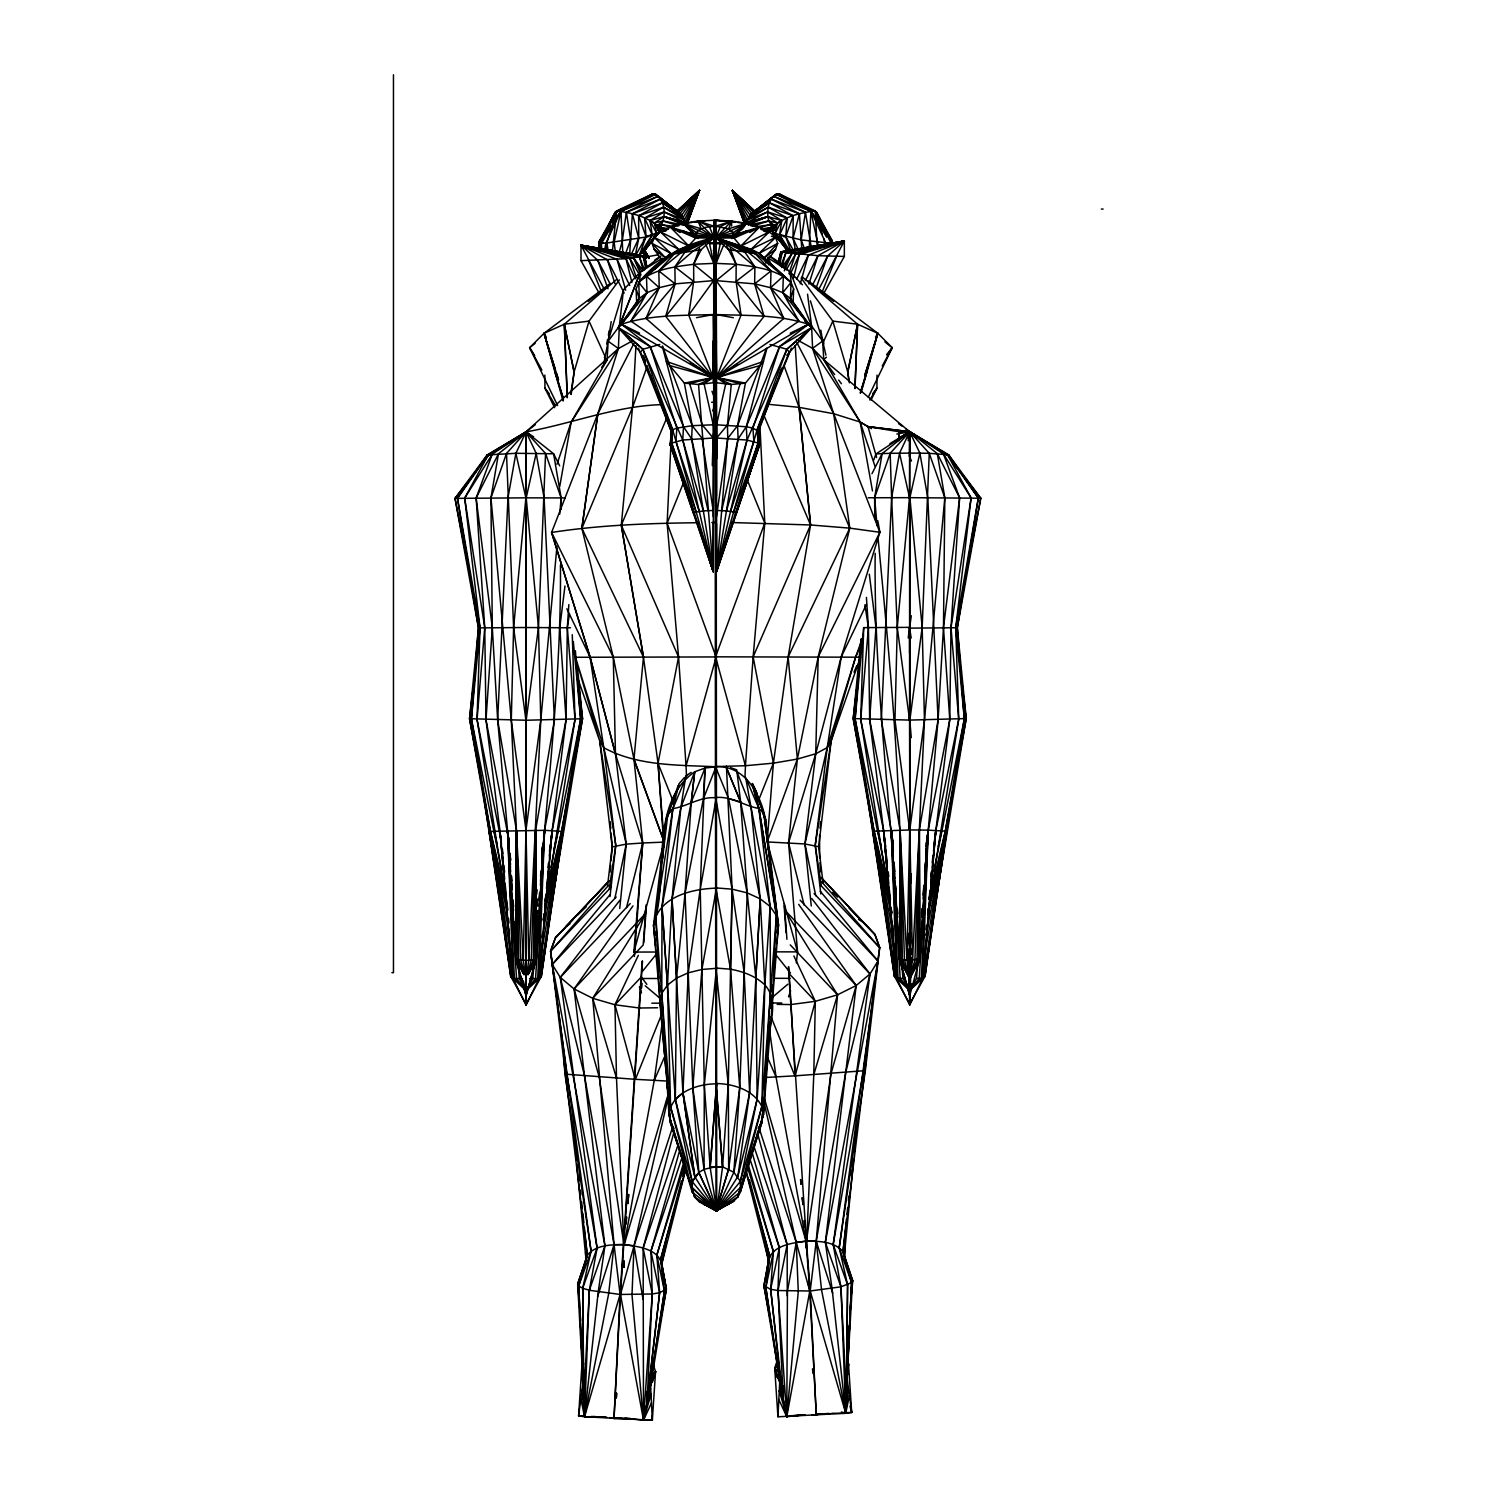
<?xml version="1.0" encoding="UTF-8"?>
<svg xmlns="http://www.w3.org/2000/svg" width="1495" height="1495" viewBox="0 0 1495 1495"><rect width="100%" height="100%" fill="white"/><g stroke="black" fill="none" stroke-linecap="round" stroke-linejoin="round"><path stroke-width="1.5" d="M661.687 404.622C615.006 406.005 571.576 423.87 526.053 431.887L526.109 974.291L526.053 431.887L535.21 424.767M714.965 267.175L714.853 241.611M739.745 1190.207L737.801 1196.878L740.361 1191.964L740.361 1181.405L757.143 1099.049L755.835 977.879L747.201 892.889L728.57 798.554L715.432 766.599L715.002 246.451M711.826 522.54L716.292 522.465L716.18 402.08L716.497 888.161C692.11 888.703 657.669 896.907 653.521 925.405L670.526 1122.951L694.745 1197.14L698.744 1201.363L716.722 1211.174L698.744 1201.363M786.8 355.212L811.523 327.629L808.365 324.284C778.876 314.473 747.07 315.651 716.367 314.567L716.591 377.525L763.478 361.435L745.407 383.112L731.242 384.514L716.46 382.739L715.638 226.268L731.653 221.054C747.033 223.334 764.375 225.539 775.606 237.425L777.699 243.405L775.55 249.385L765.87 263.027L768.449 256.972M909.577 653.203L909.707 431.793L823.801 359.79L812.607 348.372L796.76 339.645M905.989 428.99L909.707 431.7L919.873 453.153L909.894 497.667L909.707 1005.089L922.695 978.384L935.851 830.342L949.774 719.637L951.007 627.545L959.622 497.816L943.457 453.957L909.745 431.719L899 431.719L898.981 440.726M909.782 995.352L909.838 822.213L909.222 827.912M911.146 939.477L909.558 949.587L909.595 965.265L909.876 942.878L908.287 933.385M909.857 827.894L909.539 717.021L911.259 737.67M623.807 1267.442L623.826 1260.565L623.882 1267.442M684.486 777.512L679.01 783.698L672.899 808.627L662.005 906.774L661.799 993.185L668.938 1114.896L692.241 1192.225L716.722 1211.174L716.497 888.161L701.903 969.47L692.802 1087.911L698.838 1172.547L716.703 1211.174L722.571 1166.829L733.877 1172.286L740.38 1181.405L716.049 1210.913L715.451 766.599L745.463 765.72L744.977 777.176M713.358 1208.894L716.703 1211.174L704.033 1169.296L704.313 1084.791L700.239 889.263L688.223 972.815L682.935 1092.864L694.783 1176.771L716.722 1211.174L694.726 1197.14L670.507 1122.951L669.704 1113.812L670.526 1122.951L674.077 1128.594M647.036 366.088L671.255 431.42L670.227 444.8L713.19 571.557L714.143 226.268L698.128 221.054C682.748 223.334 665.406 225.521 654.175 237.406L652.082 243.386L654.231 249.366L662.696 261.307M689.382 496.77L694.241 514.429L672.414 448.743L713.19 571.557L713.283 523.568M713.302 509.739L713.47 433.382M715.563 401.912L715.301 324.695L715.208 343.177M715.638 226.268L728.626 228.81L733.372 232.659L733.354 237.126L715.843 237.686L715.47 277.902M909.577 828.398L909.595 822.213L910.193 827.912M909.614 969.227L909.577 995.184L899.784 958.893L900.812 958.65M918.621 958.65L919.649 958.893L909.857 995.184L911.24 966.798L909.614 974.086L909.707 1005.089L896.738 978.384L883.582 830.342L869.66 719.637L868.427 627.545L866.427 597.421M876.593 457.545L867.997 426.617L909.707 431.7L929.255 453.321L944.821 497.723L924.471 720.029L919.332 830.005L920.004 959.136L909.801 978.384L909.838 960.108L920.004 959.136L928.227 830.136L938.094 719.88L943.476 627.47L944.821 497.723L937.29 453.602L909.726 431.719L867.997 426.617L860.167 422.038L833.668 413.723L799.096 407.35L767.757 404.229M525.922 991.129L525.904 995.334L516.13 959.043L515.364 947.55M715.171 311.016L715.264 294.87M795.209 345.438L799.115 407.35L810.552 524.969L788.145 656.884L797.377 759.068L773.382 763.16L745.444 765.72L715.544 656.772L764.786 522.97L759.946 426.337M573.127 650.736L575.5 657.277L716.161 656.94L686.055 765.888L686.523 777.363M522.914 972.778L515.775 959.304L516.429 830.173L511.29 720.179L490.939 497.891L498.47 453.751L526.034 431.887L553.598 453.77L559.691 465.842M713.9 345.289L713.638 280.611L693.643 264.26C674.675 266.895 653.464 268.838 638.739 282.406L636.122 289.021L636.777 304.662L639.355 298.458L638.739 282.406C660.136 256.878 682.467 244.974 713.937 237.668L714.442 220.251L713.919 340.692L713.414 314.548C682.71 315.632 650.904 314.473 621.415 324.266L618.22 327.648L640.439 352.222L672.657 429.7L713.19 571.557L698.557 384.514L713.19 377.506L713.414 340.692L713.769 361.416M715.357 271.043L715.339 220.251L735.652 222.288M715.731 309.913L715.544 220.251L715.843 237.686L728.607 249.684L756.227 253.477L715.843 237.686L720.403 226.567L731.653 221.054L731.597 226.044M877.004 375.114L876.93 388.195L871.118 399.875M908.325 949.026L909.633 978.384L899.429 959.136C905.204 818.737 891.506 678.954 878.2 539.415M911.483 461.002L909.595 456.536L909.707 431.719L899 431.719L899.373 438.521M715.825 326.34L716.142 280.63L736.157 264.279C755.106 266.895 776.316 268.838 791.042 282.406L793.658 289.021L793.097 302.438M865.418 783.754L894.384 976.235L909.689 990.344L908.698 969.171M645.915 258.13L642.887 252.524L652.212 234.995L650.026 220.531L663.929 216.607L685.215 222.718L683.271 217.298L663.537 207.226L644.644 218.064L646.027 236.677L639.673 254.393L644.476 250.954L659.22 232.099L659.127 227.277C647.989 216.663 631.507 212.72 616.557 210.963L600.766 243.311L600.766 247.89M692.241 1192.225L692.278 1181.685L675.348 1099.311L676.525 978.141L672.021 899.074L680.898 807.393L685.813 775.98L691.138 772.41M776.559 1362.45L774.709 1368.187L777.942 1416.793L845.74 1413.28L846.675 1387.341L848.226 1386.837L846.394 1395.807L847.59 1284.766L839.2 1247.746L879.695 947.55L874.911 934.468L849.141 908.25M560.438 565.091C561.279 663.761 550.496 761.945 541.938 860.111M561.017 509.496L561.13 497.91L553.598 453.77L515.887 453.303L487.164 454.966M845.479 1388.967L846.394 1395.807L847.59 1284.766L833.182 1244.587L870.015 973.955L878.013 961.023L820.232 891.169M599.271 248.114L599.346 241.237L615.267 212.253L647.522 197.172L615.267 212.253L602.335 237.911L615.267 212.253L619.528 210.496M716.012 361.416L716.367 340.692M730.139 248.189L736.157 264.279L736.063 281.452L741.072 315.015L716.591 377.525L725.729 383.86L716.553 424.786L716.441 495.779M715.75 265.045L716.927 458.554M716.479 516.728L727.747 438.259L727.448 425.01L731.242 384.514L716.591 377.525L764.057 316.323L754.639 283.863L754.9 266.839L744.884 252.15L715.843 237.686L731.653 221.054L715.339 220.251L733.709 221.989M599.346 248.824L599.346 241.237L617.342 211.3L652.269 194.406L655.24 193.789L677.777 211.879L699.417 190.5L687.158 224.063M715.899 338.505L716.367 314.567L733.316 317.706M726.439 766.15L732.101 889.17L728.308 1084.529L728.663 1169.034L716.086 1210.913L733.802 1201.102L737.82 1196.878L763.459 1114.635L778.484 925.143L765.533 819.372C760.675 794.069 745.015 765.178 715.451 766.655L715.638 797.545L732.083 889.17L744.174 972.554L749.612 1092.602L737.857 1176.49L716.049 1210.913L737.82 1196.878M767.739 1054.143C764.879 1031.905 782.147 1003.911 764.786 984.831C755.405 975.955 743.015 971.526 730.513 969.19L732.101 889.17L715.843 887.899L730.513 969.19L739.763 1087.65L733.858 1172.286L716.049 1210.913L740.361 1191.964L761.815 1122.689L762.599 1113.551M525.306 973.974L523.287 960.239L525.978 830.117L540.779 720.198L556.944 546.535M715.021 246.04L715.414 226.698M730.55 969.19L715.881 968.05L728.289 1084.529L722.571 1166.997L716.292 1166.997L722.552 1166.997L715.974 1083.613L722.552 1166.997L716.049 1166.773M806.44 1247.933L813.785 1074.699L815.317 1001.314L793.901 955.978M875.192 553.337C873.491 689.083 893.804 823.708 899.429 959.136L909.633 978.384L906.96 960.089L909.838 822.213L909.278 828.118M740.324 1191.964L763.459 1114.635L761.852 1106.562L764.823 984.831L770.149 906.512L758.899 808.459L752.377 783.529L756.657 792.518L757.573 800.031M661.612 1270.862L661.799 1263.873L666.695 1241.074M909.707 827.127L909.745 826.081M507.44 910.436L490.397 831.071L471.43 719.095L478.456 627.9L455.022 498.377L487.146 454.966L526.016 431.887L545.563 453.508L538.48 627.545L540.779 720.198L528.781 960.257L526.782 973.993M714.946 239.48L715.339 226.661M908.231 637.954L909.577 627.358L863.699 627.638L860.709 719.319L890.16 903.354M927.834 912.548L945.363 830.921L964.331 718.946L957.323 627.732L980.757 498.227L978.216 498.377L980.72 498.227L948.615 454.816L929.255 453.321L922.172 627.358L924.471 720.029L909.782 829.968L912.473 960.089L909.801 978.384L919.649 959.398L919.332 830.005L938.094 719.88L927.797 497.685L919.873 453.153L909.82 453.097L909.595 456.536L909.707 431.719L896.851 434.055M674.581 226.586L661.556 224.736L659.127 227.277L659.687 231.034L658.024 230.342C666.751 220.326 667.144 198.424 652.81 193.789L616.557 210.963L606.821 243.012L606.222 249.927M611.044 860.653L612.184 846.899L599.757 741.09L603.812 747.743C637.804 766.225 678.45 764.973 716.068 766.767L705.042 768.038L700.221 889.432L716.273 797.807C700.501 796.274 687.644 806.272 672.899 808.627L667.873 813.897L666.135 819.54L653.521 925.405L655.539 946.111M568.847 604.559L567.315 627.732L566.082 719.805L544.535 830.323L539.004 978.571L526.034 1005.275L526.053 992.624L526.053 1005.257L513.065 978.552L499.909 830.491L485.987 719.786L484.754 627.694L476.139 497.966L492.303 454.106L526.034 431.887L488.454 454.517L457.451 498.227L478.456 627.9L469.542 718.703L511.925 959.603M653.109 1364.001L655.558 1371.644L652.343 1420.25L584.545 1416.737L589.329 1290.278L597.103 1248.045L560.27 977.412L552.253 964.481L550.59 951.007L555.374 937.926L609.138 880.873L555.374 937.926L550.608 951.138L611.474 886.797M714.591 250.431L714.89 242.377L715.189 250.431M831.837 1413.298L845.74 1413.28L847.048 1378.353M922.695 978.384L928.227 830.136L949.774 719.637L943.476 627.47L959.622 497.816L937.29 453.602M800.554 1415.13L786.781 1416.737L781.586 1391.154L779.269 1390.873L783.249 1399.526L783.791 1385.697M787.267 1295.847L787.155 1244.606L757.348 1132.425M855.028 388.607L857.569 324.228L802.18 276.837M748.49 225.072L768.748 220.98L772.672 227.277L772.485 231.874L787.473 249.777L772.597 232.099L772.672 227.277C783.828 216.663 800.311 212.72 815.261 210.963L831.052 243.311L801.189 239.891L775.139 233.444L772.597 232.099L774.279 225.296L768.748 220.98C766.374 211.58 767.813 196.462 779.007 193.789L815.261 210.963L822.343 234.304M660.659 256.505L640.421 271.922L623.49 289.843L619.322 326.19L618.388 348.541L597.794 413.891L551.58 532.444L590.095 657.183L615.473 753.928L642.738 842.993L634.366 956.482M779.007 193.789L810.851 211.3L809.281 247.591M854.897 388.195L857.569 324.228L832.827 321.107L801.114 278.014M847.16 1380.931L846.675 1387.341L851.571 1282.598L842.974 1251.614L846.45 1219.116M484.231 799.732L510.711 976.385L526.072 1004.21L541.358 976.403L562.905 831.426L544.535 830.323L537.677 978.571L527.511 989.036M911.371 435.849L909.726 431.719L890.179 453.321L891.618 497.685L881.34 719.88L900.102 830.005L899.784 959.398L909.595 960.108L909.689 1004.042L925.05 976.235L946.597 831.239L928.227 830.136L921.369 978.384L909.745 990.344L911.184 984.271M671.685 428.803L667.125 523.157L678.562 657.015L686.055 765.832M625.134 1418.064L643.504 1420.213L648.68 1394.611L650.998 1394.33L647.017 1402.983L652.25 1293.979L650.923 1251.203L679.459 1151.318M776.709 943.551L778.484 925.143L758.918 808.459L752.415 785.249L763.889 813.71L776.391 915.501L772.298 1001.594L770.822 1008.097M846.675 1387.341L851.571 1282.598L839.2 1247.746L865.343 1070.644L879.695 947.55L863.456 1071.037L833.182 1244.587L840.938 1286.821L846.394 1395.807M620.631 1417.97L614.015 1418.475L620.089 1294.446L642.14 961.117M605.382 1416.774L584.545 1416.737L583.611 1390.798L582.06 1390.294L583.872 1399.283L589.329 1290.278L604.933 1245.821L574.08 988.942L632.964 905.914M609.698 1417.615L614.015 1418.475L620.481 1294.464L642.532 961.136M653.521 925.405C669.816 877.995 647.541 804.871 694.726 771.775L680.879 807.393L662.005 906.774L667.48 985.093L676.525 978.141L685.084 893.15L703.36 798.928L705.042 768.038L694.708 771.775L691.269 802.18L672.021 899.074L667.48 985.093L670.582 1106.823L691.4 1186.955L716.086 1210.913L733.802 1201.102L716.142 1210.857M777.942 1416.793L779.717 1382.24L765.851 1287.625L769.701 1255.931L749.387 1179.686M909.483 829.108L909.838 822.213M912.473 960.089L919.332 830.005L928.227 830.136L919.257 978.384L909.745 990.344L911.483 984.364L909.745 990.344L925.05 976.235L935.982 898.159M761.852 1106.562L776.391 915.501L758.899 808.459L745.631 777.512L750.995 807.132L760.207 898.813L749.593 1092.602L733.858 1172.286M635.954 345.607L632.497 407.518L621.285 525.137L643.429 657.053L658.043 763.328L663.948 846.693M755.853 977.879L760.207 898.813L740.623 801.918L736.736 769.869L730.55 767.626M845.049 1242.065L844.6 1260.603M845.422 1235.113L845.815 1228.18M846.637 1360.207L848.487 1363.851L851.701 1412.457L845.74 1413.28L846.488 1399.806M848.113 1370.597L848.487 1363.851L847.067 1378.278L851.701 1412.457L843.797 1412.756M847.067 1378.278L852.598 1280.467L842.974 1251.614L865.979 1061.413M514.504 979.954L511.215 976.945L489.164 831.407L544.535 830.323L535.565 978.571L527.417 988.812M529.174 972.796L536.313 959.323L544.535 830.323L543.545 837.181M526.147 991.166L526.165 995.352L535.957 959.08L538.705 917.687M539.022 913.09L544.535 830.323L541.956 864.745M629.694 253.776L632.404 213.785L660.472 199.097L680.113 213.336L683.271 217.298L699.417 190.5L676.151 211.823M694.708 771.775L691.251 802.18L685.046 893.15L692.82 1087.911L704.07 1169.296L698.8 1172.547L692.241 1181.685L716.722 1211.174L710.144 1167.259L704.294 1084.791L716.535 968.311L701.903 969.47L688.223 972.815L676.487 978.141M920.098 951.997L928.227 830.136L926.246 843.853M643.747 942.803L646.307 907.073M745.444 765.646L753.144 656.847L764.805 522.97L746.323 477.559M866.315 1056.797L866.801 1049.882M535.957 945.064L538.013 917.538M538.873 906.063L539.901 892.291M540.424 885.395L541.452 871.622M603.812 363.715L608.166 341.196L607.082 359.959L571.109 422.207L557 464.235M819.652 858.186L819.578 835.256M820.064 828.361L820.606 821.484M920.172 938L920.677 931.123M921.705 917.351L922.396 908.175M923.088 898.981L924.116 885.227M924.62 878.331L925.835 862.279M926.171 857.681L928.227 830.136L926.209 846.357M737.801 1196.878L761.796 1122.689L762.506 1113.513M763.179 1104.338L763.739 1097.461M764.599 1085.987L765.122 1079.11M766.15 1065.337L766.524 1060.74M769.121 1026.336L769.495 1021.739M616.557 210.963L612.296 252.674M861.232 639.131L855.103 718.946L874.07 830.921L891.599 912.548M847.665 1374.522L848.487 1363.851M533.902 964.667L532.799 978.571L527.174 988.531M537.191 922.976L537.751 916.024M539.022 899.803L539.583 892.87M540.499 881.284L541.414 869.698M541.975 862.746L544.535 830.323M646.139 904.867L643.186 945.008L592.73 998.286L614.053 1244.681L620.089 1294.446L584.545 1416.737L578.584 1415.914L581.798 1367.308L583.648 1363.664M767.514 837.293L773.401 763.16L788.164 656.884L849.795 528.146L833.668 413.723L812.607 348.372L811.561 326.003L807.562 294.197M911.072 986.326L909.745 990.344L916.491 978.384L917.762 962.182M921.63 913.538L921.985 908.904M923.088 895L923.817 885.731M924.732 874.145L925.667 862.578M926.209 855.626L928.227 830.136L926.246 846.151M639.486 283.415L640.439 271.922L662.453 258.168M658.024 952.016L633.88 952.072L642.701 842.993L664.228 842.096L633.973 759.254L613.268 657.109L581.873 528.314L597.794 413.891L634.254 342.803M616.071 1393.041L615.697 1397.675L616.164 1393.041M616.258 1397.825L616.631 1393.265L616.37 1397.825M712.293 465.524L713.19 438.016L702.332 425.01L689.606 383.636L713.19 377.506L713.414 314.548L696.464 317.688M610.091 872.108L610.689 865.231M909.707 719.188L909.539 717.021L909.857 720.085L966.2 718.553L957.323 627.732L978.309 498.078L948.615 454.816L909.745 431.719L908.269 438.483M781.941 368.275L758.526 431.42L759.553 444.819L716.591 571.576L727.747 438.259L737.577 425.683L766.43 348.391M848.394 1330.625L848.786 1326.065M849.926 1312.386L850.879 1300.986M851.459 1294.147L852.598 1280.467L842.974 1251.614C834.135 1241.28 818.961 1241.242 806.422 1241.074L788.351 966.873M559.728 514.112L561.13 497.91L545.563 453.508M564.979 585.965L559.784 627.638L566.082 719.805L552.16 830.529L539.452 978.571L529.566 978.571M919.799 981.374L923.144 978.384L935.851 830.342L958.725 719.319L955.735 627.638L971.096 497.928L947.325 454.368L909.745 431.719L908.194 440.782M536.724 919.687L537.527 910.511M540.536 876.145L540.928 871.566M763.179 1106.692L764.001 1097.554M764.767 1088.416L765.589 1079.278M766.15 1072.42L767.178 1061.001M924.62 871.379L925.424 862.223M926.227 853.047L928.227 830.136L926.078 850.73M572.267 634.702L575.033 719.487L552.16 830.529L539.004 978.571L527.679 989.036M624.854 1237.711L624.256 1244.55C637.617 1246.55 657.65 1248.4 661.799 1263.873L666.359 1289.139L650.568 1385.697L643.504 1420.213L620.481 1294.464L634.029 1245.858L672.843 1126.314M626.087 1224.031L626.685 1217.192M627.9 1203.531L628.704 1194.412L627.75 1203.512M662.565 858.803L663.014 854.187M663.612 847.254L664.471 838.022M664.883 833.406L666.172 819.54L678.188 785.492M791.397 348.223L757.068 433.139L757.815 430.579L759.572 444.837L716.591 571.576L717.002 566.997M626.517 907.577L642.738 842.993L633.955 759.254L643.467 657.053L621.303 525.137L666.564 418.45M533.547 436.839L526.053 431.905L515.887 453.303L525.885 497.835L513.607 627.526L511.29 720.179L525.978 830.117L528.781 960.257L526.147 960.295M624.499 1237.692L623.863 1244.531C611.305 1244.7 596.15 1244.737 587.292 1255.09L577.687 1283.925L583.872 1399.283L585.405 1387.865M625.807 1224.013L626.442 1217.192M863.699 627.638L855.103 718.946L885.619 871.529M841.405 1411.971L845.74 1413.28L848.226 1386.837M770.579 1007.966L771.028 1003.369M772.093 991.858L772.784 984.962M773.625 975.768L774.746 964.256M775.176 959.659L776.297 948.148M543.32 920.733L543.993 913.8M544.909 904.55L545.824 895.299M546.497 888.348L547.413 879.097M547.861 874.482L548.983 862.914M549.45 858.279L552.16 830.529L550.945 839.779M861.008 639.094L853.215 718.553L894.776 954.856M853.738 1158.625L844.283 1255.949L848.88 1272.357M854.411 1151.673L854.86 1147.039M926.115 929.815L926.564 925.181M927.685 913.613L928.152 908.997M929.049 899.747L929.965 890.478M930.637 883.545L931.777 871.977M932.226 867.362L935.851 830.342L933.74 846.544M601.046 249.684L601.7 243.012L599.476 242.302L617.342 211.3L655.24 193.789L620.855 210.963L617.342 211.3M580.901 1398.834L584.545 1416.737L584.975 1412.401M536.817 906.755L537.527 899.803M541.956 855.794L542.891 846.544M619.734 908.474L626.218 844.133L615.454 753.928L613.268 657.109L551.58 532.444C600.149 524.969 649.372 523.269 698.427 522.727M926.115 850.991L928.227 830.136M536.686 905.839L537.396 898.981M541.919 855.495L542.872 846.338M899.429 959.136L909.651 995.352L909.894 717.021M796.349 962.911L797.545 951.885L788.556 842.806L797.377 759.068L767.944 839.741M846.936 1214.482L847.684 1207.511M848.431 1200.56L848.917 1195.907M851.141 1175.014L851.645 1170.379M646.569 1391.471L647.017 1402.983L659.631 1292.745L656.866 1255.071L684.112 1161.054M582.06 1390.294L584.545 1416.737L598.206 1292.072L604.933 1245.821L552.253 964.481L610.035 894.627M548.011 867.53L548.515 862.914M549.3 855.962L552.16 830.529M610.016 896.514L615.79 845.46L603.774 747.743L590.095 657.183L551.599 532.444M930.656 876.612L931.179 871.977M932.207 862.727L932.992 855.794M933.515 851.16L935.851 830.342M647.017 1402.983L659.631 1292.745L650.923 1251.203L682.542 1155.878M506.3 896.869L490.397 831.071L469.542 718.703L473.242 686.952M473.765 682.43L474.569 675.609M475.616 666.546L476.139 662.005M477.204 652.941L477.727 648.4M855.85 695.866L853.215 718.553L874.07 830.921L890.497 898.981M856.373 691.344L857.439 682.262M858.223 675.46L858.747 670.919M859.812 661.855L860.335 657.314M641.617 987.952L642.121 983.504M823.11 883.377L818.681 846.731L831.145 740.922L855.645 657.109L863.475 635.282M607.531 885.844L612.184 846.899L611.119 833.126M679.085 785.417L667.873 813.897L655.707 915.762L659.856 1001.856L664.49 1054.405M811.841 1414.662L816.27 1415.017L810.197 1290.989L816.214 1241.224L837.555 994.81L784.838 910.156L784.314 903.597M536.63 894.346L537.21 889.787M541.994 850.898L542.554 846.319M671.965 430.56L670.227 444.819L693.549 513.626M738.773 231.519C746.846 227.67 746.154 218.887 751.705 213.336L773.644 196.219L810.851 211.3L818.419 246.451M877.789 520.783L879.882 532.276L841.199 657.015L827.24 747.575L815.223 845.292L820.83 894.01M541.938 851.16L542.517 846.544M817.13 246.656L815.261 210.963M571.183 394.493L574.173 371.769L564.306 324.228L616.239 279.808M549.431 851.346L550.347 844.395M910.156 828.118L909.595 822.213L909.782 829.968L919.332 830.005L918.64 959.622L909.801 978.384L911.259 967.172M597.608 1296.632L614.053 1244.681L584.582 1076.008L560.27 977.412L619.92 900.196M667.349 1096.956L624.256 1244.55L654.249 1080.38L662.434 1021.309M911.202 637.954L909.595 628.124L911.296 615.716M643.467 657.053L581.873 528.314L597.813 413.891M550.366 912.118L541.358 976.403L537.565 979.972M551.001 907.521L553.262 891.45M553.897 886.853L554.552 882.274M555.505 875.379L556.159 870.781M556.794 866.203L557.766 859.307M936.636 893.562L937.589 886.684M938.243 882.087L938.879 877.49M939.514 872.912L940.168 868.315M941.14 861.419L941.775 856.841M851.29 1289.699L852.598 1280.467L851.571 1282.598L840.938 1286.821L810.197 1290.989L806.422 1241.074L831.033 1073.578L856.205 985.485L870.015 973.955L811.766 898.57M911.109 949.026L909.707 958.183M541.807 968.984L542.797 962.126M543.47 957.547L545.768 941.551M546.441 936.973L547.095 932.394M547.749 927.816L548.74 920.957M549.413 916.379L550.067 911.819M551.057 904.942L551.711 900.382M552.384 895.804L553.038 891.226M555.355 875.21L556.009 870.632M925.498 968.816L925.05 976.235L919.612 981.299M926.171 964.238L928.47 948.222M929.142 943.644L929.797 939.084M930.787 932.207L931.441 927.647M932.114 923.069L933.104 916.211M935.085 902.475L935.739 897.916M936.73 891.039L937.384 886.479M938.056 881.9L938.71 877.322M941.028 861.307L941.682 856.728M650.568 1388.35L648.68 1394.611L664.434 1291.101L660.584 1259.388L681.496 1180.9M713.451 438.016L713.227 424.786L704.07 383.841L713.19 377.506L666.303 361.416L684.374 383.112L698.557 384.514L713.321 382.739L713.19 377.506L688.709 315.015L693.717 281.452L693.643 264.26L699.641 248.189M736.792 771.588L750.995 807.132L770.149 906.512L770.43 992.923L763.44 1114.635L741.202 1186.694L716.086 1210.763M755.797 212.253L732.4 190.5L746.603 222.718L767.888 216.607L781.829 220.512L777.381 222.998L772.597 232.099L788.93 252.524L779.605 234.995L781.773 220.531L767.72 211.916L747.369 219.915L732.4 190.5L755.648 211.823M765.328 1281.439L768.486 1260.397L762.599 1233.057M609.25 888.647L615.79 845.46L599.757 741.09M674.208 798.274L674.806 794.406L666.172 819.54L670.657 809.86M648.68 1394.611L664.434 1291.101L656.866 1255.071L684.673 1164.418M570.772 393.933L574.173 371.769M544.797 908.082L575.033 719.487L567.315 627.732L569.427 614.09M929.273 903.354L958.725 719.319L951.007 627.545L971.096 497.928L943.457 453.957M611.193 321.593L608.147 341.196L618.407 348.541L632.348 340.916M569.614 788.444L540.854 976.964L539.34 977.487L582.527 718.721L577.406 666.508M570.324 783.922L571.034 779.4M571.744 774.877L572.435 770.355M954.016 783.754L924.545 976.796L923.032 977.3L966.218 718.553L963.584 695.866M685.887 777.699L672.899 808.627L655.707 915.762L670.582 1106.823L692.278 1181.685L698.838 1172.547L682.935 1092.864L672.059 899.074M716.497 523.586L716.591 571.576L738.119 438.951L737.577 425.683L745.407 383.112L716.591 377.525L719.899 374.311M909.558 942.878L911.146 933.385M962.593 474.943L980.72 498.227L909.894 497.667L909.521 498.769L909.707 431.719L882.125 453.602L874.612 497.723L874.818 518.578M927.704 912.455L928.488 907.913M787.323 250.954L775.139 233.444L777.381 222.998L767.888 216.607L728.626 228.81L715.843 237.686L751.181 249.235L770.99 270.913L770.56 287.694L783.791 318.416L716.591 377.525L740.174 383.636L727.448 425.01L716.591 438.035L716.591 571.576L717.768 564.942M515.887 453.303L507.964 497.835L497.667 720.029L509.141 848.637M559.728 486.51L571.146 422.207L618.407 348.541L520.877 436.447M540.555 957.323L562.905 831.426L561.615 831.762M899.971 437.493L909.689 431.719L899.541 453.153L891.618 497.685L897.262 627.358L894.963 720.029L909.651 829.968L872.837 831.239L894.888 976.796L899.822 981.299M923.032 964.013L923.854 959.435M924.658 954.856L946.597 831.239L945.307 831.575M746.341 1172.94L768.486 1260.397L763.926 1285.663L783.249 1399.526L778.017 1290.521L779.362 1247.746L752.078 1152.309M769.103 1026.934L776.036 1076.923L806.029 1241.093L809.785 1291.007L786.781 1416.737L778.82 1399.507M606.727 344L607.568 339.552M608.372 335.123L609.194 330.675M579.369 691.512L582.527 718.721L561.671 831.089L545.114 908.194M658.454 1331.765L659.295 1327.28M660.117 1322.795L666.359 1289.139L660.584 1259.388L685.495 1169.875M604.671 249.758L605.905 243.311L620.855 210.963L615.996 218.083M549.244 876.257L550.123 871.716M551.001 867.156L580.639 719.114L575.388 650.717M633.955 759.254L664.21 842.096L658.024 763.328L678.562 657.015L621.285 525.137M964.91 580.079L965.789 575.538M966.667 570.997L980.757 498.227M932.058 880.63L932.936 876.07M933.814 871.529L964.331 718.946L955.735 627.638L978.309 498.078L947.325 454.368M779.549 265.549L782.072 252.543L844.339 241.05L844.339 256.449L823.539 293.749M911.034 958.874L909.633 966.125L911.333 958.949M584.04 1407.748L584.545 1416.737L608.708 1293.493L614.053 1244.681L623.845 1244.7M541.807 937.608L542.704 933.086M543.601 928.563L562.905 831.426L543.19 919.668M925.947 935.179L946.597 831.239L927.89 914.959M868.277 397.24L892.235 347.681L877.827 333.292L857.569 324.228L847.871 372.274L832.827 321.107L823.203 342.336M810.197 1290.989L845.74 1413.28L849.384 1395.377M635.524 254.131L638.757 238.322L638.627 215.766L662.304 202.853L681.795 215.056L699.417 190.5L686.99 223.951M848.898 380.851L847.702 371.769L857.569 324.228M614.931 898.159L626.218 844.133L603.774 747.743L575.463 657.277L599.775 741.09L578.135 679.403M778.129 263.344L780.838 252.001L844.339 241.05L818.139 290.478M671.89 437.026L670.227 444.819L671.722 446.575L670.227 444.8L671.666 443.062L682.766 440.016L713.19 438.016M554.084 848.973L558.009 830.79M726.701 246.021L736.157 264.279L716.012 263.382L720.366 243.199L715.619 243.498L722.122 243.834M911.558 974.441L909.801 978.384L911.221 971.563M938.262 846.525L941.701 830.603M661.425 1263.649L666.378 1240.887M652.81 193.789L620.967 211.3L614.127 242.302L615.249 250.992M582.508 718.74L526.165 720.254L538.48 627.545L526.203 497.854L536.182 453.321L526.034 431.905L488.51 455.414L482.922 462.572M636.777 304.662L637.804 300.159M659.837 1001.856L661.818 993.185L667.499 985.093M776.727 932.843L778.484 925.143L763.87 813.71L758.899 808.459C744.211 805.992 731.41 795.863 715.656 797.545L715.451 766.655M716.591 510.524L721.693 510.636L738.119 438.951L746.285 426.748L779.624 346.466L808.365 324.284L790.425 298.458L782.782 292.665L770.56 287.694L754.639 283.863L716.142 280.63L741.072 315.015M668.284 1097.087L634.029 1245.858L631.993 1294.876L643.504 1420.213L651.446 1402.983M716.553 424.786L746.285 426.748L752.938 428.112L758.526 431.42L758.133 443.081L716.591 571.576L747.033 440.035L786.893 349.251L811.523 327.629L790.425 298.458L791.042 282.406L759.18 253.272L751.181 249.235L769.42 231.837L763.123 230.51M861.139 644.345L855.626 657.109L827.24 747.575L804.945 843.965L811.262 905.989M778.241 263.064L780.838 252.001L844.339 241.05L827.595 256.093L813.037 283.882M664.733 1295.903L666.359 1289.139L661.799 1263.873L685.644 1169.688M544.685 901.429L561.671 831.089L580.639 719.114L573.332 641.523M911.24 974.404L909.801 978.384L914.921 959.977L919.332 830.005L917.033 959.827L909.801 978.384L911.389 971.582M928.918 898.981L945.363 830.921L966.218 718.553L964.256 718.161M793.471 278.276L799.339 254.524L844.339 241.05L817.952 255.682L780.838 252.001M727.691 534.705L716.591 571.576L720.459 555.953M646.232 1409.168L643.504 1420.213L643.13 1248.063L674.114 1131.397M653.913 1378.259L655.558 1371.644L651.502 1375.4M737.857 1176.49L757.143 1099.049L764.823 984.831L760.189 898.813L747.201 892.889L732.101 889.17M910.941 968.853L909.614 974.086L907.932 966.592M909.801 978.384L910.922 973.918M741.202 1186.694L761.871 1106.562C753.629 1089.836 733.634 1083.912 716.236 1083.501M766.898 348.428L746.285 426.748L747.033 440.035L726.439 510.935L721.693 510.636M682.692 1176.415L684.486 1169.688M528.781 960.257L536.313 959.323L526.09 995.539L515.775 959.304L525.922 960.276M619.435 251.552L622.238 241.237L626.368 212.253L658.174 196.219L680.113 213.336L699.417 190.5L686.99 223.764M865.325 1070.644L795.097 1075.839L815.317 1001.314L837.555 994.81L856.205 985.485L798.666 904.344M768.486 1260.36C772.672 1244.924 792.686 1243.092 806.029 1241.093L806.141 1247.951M736.755 510.019L735.559 514.429L759.572 444.837L758.731 440.932M703.323 798.928L716.068 766.767M633.88 952.072L664.228 842.096M716.161 657.109L667.125 523.157L683.794 482.044M686.149 248.469L695.792 238.041L696.427 232.659L698.24 230.585L704.967 227.427L714.143 226.268M527.249 974.478L531.23 960.164L535.64 830.192L554.402 720.048L544.105 497.854L536.182 453.321M781.754 267.512L785.753 253.178L844.339 241.05L808.309 255.14L796.573 279.303M800.255 283.807L808.309 255.14M580.247 1279.926L587.292 1255.09L584.321 1227.227M861.232 392.307L877.827 333.292L808.01 280.705M737.857 222.512L746.659 223.372L733.372 232.659L733.354 237.126L740.38 232.921L733.989 235.257M716.591 571.576L757.124 429.719L786.893 349.251L811.561 327.667L797.283 309.988M740.361 1181.405L761.871 1106.562M638.384 348.223L671.255 431.42L671.666 443.062L713.19 571.557L691.662 438.951L692.204 425.683L684.374 383.112L713.19 377.506L665.723 316.323L675.142 283.863L674.88 266.839L684.897 252.132L713.937 237.668L709.378 226.567L698.128 221.054L694.128 222.288M650.998 1394.33L643.504 1420.213L652.25 1293.979L643.13 1248.063L678.225 1144.329M860.354 393.241L877.827 333.292L875.509 337.328M908.474 960.575L909.838 965.265L910.96 960.575M758.376 428.729L757.068 433.139L761.198 422.319M813.785 1074.699L837.555 994.81L790.238 944.877M623.527 289.843L608.147 341.196L619.341 326.19L640.439 271.922L619.322 326.19M652.437 1382.09L655.558 1371.644L650.568 1385.697L652.343 1420.25L645.448 1419.671M716.049 1210.913L728.644 1169.034L739.763 1087.65L747.22 892.889L740.623 801.918L726.514 767.869L740.623 801.918L728.57 798.648M764.412 823.128L765.552 819.372L756.676 794.237M864.857 375.189L877.827 333.292L864.764 375.301M808.907 284.069L817.952 255.682L844.339 256.449M860.316 392.587L866.745 372.666M726.439 510.935L730.513 511.44L753.854 441.436L752.938 428.112L779.624 346.466L811.523 327.629M788.538 996.866L790.612 990.699M659.127 228.791L661.556 224.736L674.282 227.801M788.912 273.641L795.546 254.187L844.339 241.05L782.147 251.59L778.932 259.457L780.091 263.83M585.61 1252.474L586.003 1259.407L577.687 1283.925L579.406 1304.444M793.658 289.021L790.425 298.458L792.144 302.569M778.447 263.157L782.072 252.543M909.707 627.19L909.595 628.124L957.305 627.732L955.66 627.844M516.691 438.54L526.016 431.887L506.506 453.471L490.939 497.891L492.303 627.62L497.667 720.029L516.429 830.173L523.287 960.239M909.707 456.816L909.614 453.097L890.179 453.321L874.612 497.723L877.004 525.511M654.1 1375.792L655.558 1371.644M736.231 513.626L759.572 444.837L758.133 443.081L747.033 440.035L716.591 438.035M730.513 511.44L733.615 512.075L758.133 443.081L757.124 429.719L789.304 352.203L786.893 349.251L769.981 344.485M647.26 366.088L632.497 407.518L581.873 528.314M816.55 286.797L827.595 256.093M625.358 254.15L630.628 239.891L626.368 212.253L660.472 199.097L681.795 215.056M873.659 460.217L875.977 453.957L909.689 431.719L908.044 435.849M762.842 417.983L768.617 402.828M770.28 398.511L776.054 383.355M779.362 374.703L781.848 368.2M611.642 221.97L614.819 213.785M527.716 974.441L533.341 960.014L535.64 830.192L536.313 959.323M728.626 228.81L731.653 221.054M766.356 262.447L767.832 258.691M908.044 954.202L909.876 949.587L908.269 939.477M686.373 223.465L699.417 190.5L676.002 212.253L677.777 211.879L672.713 208.422M780.782 265.755L785.753 253.178M758.208 801.208L773.401 763.16L753.125 656.847L810.552 524.969L799.096 407.35L784.128 365.92M691.251 802.18L705.042 768.038M661.762 1014.002L635.412 1079.315L667.499 1081.072M712.685 410.845L716.18 402.155L711.994 391.279M821.914 292.59L836.583 256.355M688.036 218.476L699.417 190.5L676.581 211.879L669.274 206.329M716.18 402.211L711.62 402.286M716.012 263.382L723.916 244.451M689.737 213.037L692.391 206.889M694.147 202.797L699.417 190.5L676.618 211.991M669.76 365.565L713.19 377.506L645.99 318.398L659.22 287.675L658.79 270.913L678.599 249.217L660.379 231.837L666.677 230.492M784.296 270.857L791.659 253.851L844.339 241.05L812.402 247.254M853.981 672.189L856.784 665.761M654.249 1080.38L664.471 1057.002M676.581 211.879L678.338 212.253L699.417 190.5L685.215 222.718L663.929 216.607L654.436 222.998L649.97 220.512L664.098 211.916L684.43 219.915L699.417 190.5L682.094 207.842M911.501 969.881L909.707 973.88M789.64 250.506L779.605 234.995L787.174 218.064L768.28 207.226L748.546 217.298L732.4 190.5L755.218 211.879L762.543 206.329M694.801 200.648L699.417 190.5L690.428 200.293M659.519 264.54L661.5 260.298M790.07 274.575L799.339 254.524M631.264 254.393L638.757 238.322L632.404 213.785L662.304 202.853L683.271 217.298M528.071 974.404L534.948 959.809L535.64 830.192L535.957 959.566L528.071 974.777M638.328 955.324L614.968 1004.771L616.501 1078.157L623.863 1244.531L599.233 1077.035L574.08 988.942L560.27 977.412L630.199 903.615M909.745 990.344L911.632 986.345M866.446 604.41L841.199 657.015L815.728 753.76L788.556 842.806L804.179 905.166M796.891 342.617L833.687 413.723L879.882 532.276L818.176 656.94L797.358 759.068L815.747 753.76L827.277 747.575L831.145 740.922L860.485 657.202L715.544 656.828M498.47 453.751L476.139 497.966L492.303 627.62L485.987 719.786L509.178 841.722M533.005 964.929L535.957 959.08M871.977 473.691L882.125 453.602L890.179 453.321M916.697 964.742L920.004 959.136M805.356 280.574L817.952 255.682M696.371 196.443L699.417 190.5L694.969 195.864M788.93 252.524L775.139 233.444L781.773 220.531M698.128 221.503L713.937 237.668L701.192 249.684L693.643 264.26L713.769 263.382L714.087 314.548M488.454 454.517L464.683 498.097L480.044 627.788L477.036 719.469L507.665 910.343M909.577 961.136L911.371 957.828M882.237 365.976L892.235 347.681L884.909 341.888M783.885 267.755L791.659 253.851L782.296 266.596M636.16 254.43L646.102 236.659L659.22 232.099L657.538 225.296L663.07 220.98L683.308 225.072M713.339 250.674L715.619 246.582M708.238 372.703L713.19 377.506L630.89 321.126L647.017 292.665L646.475 276.22L670.62 253.272L654.175 237.406L678.599 249.217L646.475 276.22L659.22 287.675L675.142 283.863L713.638 280.611L688.709 315.015M909.707 965.06L911.707 961.584M731.859 238.602L733.989 234.902L746.659 223.372L715.843 237.686L736.175 250.674L754.9 266.839L736.063 281.452L764.057 316.323M695.941 196.48L699.417 190.5L695.324 196.032M827.24 747.575L831.108 740.922L815.223 845.292L821.409 886.199M786.351 269.679L795.546 254.187M602.859 241.069L620.855 210.963M869.772 399.987L876.93 388.195L872.688 393.727M492.303 454.106L464.683 498.097L484.754 627.694L477.036 719.469L501.423 842.059M715.152 1083.856C696.109 1084.155 671.087 1093.107 668.9 1114.896L691.4 1186.955L716.722 1211.174L698.838 1172.547M758.208 1128.333L761.815 1122.689M887.189 355.511L892.235 347.681L886.722 354.483M639.673 254.393L652.212 234.995L644.644 218.064L664.098 211.916L685.215 222.718L663.929 216.607L683.589 224.698M778.932 259.457L780.876 256.486M695.717 196.144L699.417 190.5M610.913 225.539L599.476 242.302L599.551 249.217M713.302 516.709L713.19 510.524L708.088 510.617L691.662 438.951L683.495 426.729L650.157 346.466L621.415 324.266L639.355 298.458L647.017 292.665L659.22 287.675L630.89 321.126M677.31 225.521L663.07 220.98L654.436 222.998L656.679 233.444L644.476 250.954L647.746 257.103M650.026 220.531L656.679 233.444L642.887 252.524L646.681 258.149M708.088 510.617L703.36 510.935L682.766 440.016L642.887 349.251L618.257 327.611L639.355 298.458L636.122 289.021M643.429 240.284L646.027 236.677L652.212 234.995M601.681 367.34L607.101 359.959L604.279 357.324M619.378 279.883L589.049 321.107L574.005 372.274L564.306 324.228L589.049 321.107L605.419 357.212M465.58 552.963L455.022 498.377L475.952 471.523M665.723 316.323L693.717 281.452L674.88 266.839L693.605 250.674L713.937 237.668L701.155 228.791L683.122 223.372L686.149 226.53M642.364 971.451L656.604 953.791M703.36 510.935L696.165 512.075L671.666 443.062L672.657 429.7L642.887 349.251L618.257 327.611L629.638 313.501M690.316 362.65L713.19 377.506L621.415 324.266L647.017 292.665L638.739 282.406L670.62 253.272L652.082 243.386L665.611 257.981L654.735 269.418M640.439 352.222L642.887 349.251L659.818 344.485M648.83 244.395L651.82 240.826M648.793 244.47L653.259 239.163M656.249 235.631L659.22 232.099L654.436 222.998M645.99 318.398L675.142 283.863L658.79 270.913L681.683 252.132L713.937 237.668L714.348 282.48M550.608 951.138L608.596 885.302M916.846 962.032L919.649 958.893M555.374 937.926L609.698 880.574M616.183 897L552.253 964.481L591.086 1251.203L582.695 1288.223L583.611 1390.798L583.125 1384.389M641.093 977.207L614.968 1004.771L635.188 1079.297L564.96 1074.12M667.891 813.897L672.918 808.627M512.804 975.319L510.711 976.385L512.748 977.468L489.164 831.407L507.384 912.847M826.38 357.137L823.782 359.79L860.167 422.038L875.005 466.291M666.34 1289.157L659.631 1292.745L652.25 1293.979L620.481 1294.464M783.791 318.416L754.639 283.863L770.99 270.913L748.117 252.15L715.843 237.686L733.989 238.041L759.535 227.053L740.772 246.114L733.989 238.041L733.989 234.902L759.535 227.053L750.696 225.708M557.598 405.5L529.641 347.681L544.049 333.292L610.203 283.471M579.668 1281.962L577.687 1283.925L579.331 1295.455M746.659 223.372L733.671 236.004L715.843 237.686L755.517 253.963L750.098 252.076M572.884 919.705L566.269 926.115L569.894 923.966M577.836 914.903L586.077 906.904M771.401 236.229L775.606 237.425L759.18 253.272L783.324 276.22L782.782 292.665L798.909 321.126L716.591 377.525L760.021 365.584M537.957 979.543L540.816 975.861M653.352 236.378L656.679 233.444M675.366 1099.311L682.953 1092.864L694.801 1176.771L675.348 1099.311L662.042 906.774M772.523 997.184L787.902 984.158M755.218 211.879L776.26 194.406L810.851 211.3M744.641 224.063L732.4 190.5L754.041 211.879L776.578 193.789L814.476 211.3L810.963 210.963L776.578 193.789L814.476 211.3M541.863 370.031L529.641 347.681L535.135 343.327M588.264 301.355L604.746 288.329M776.26 194.406L755.237 210.888L773.644 196.219L805.431 212.253L811.262 247.422M775.55 249.385L764.188 257.981L765.309 261.326M744.809 223.951L732.4 190.5L750.023 215.056L771.345 199.097L805.431 212.253L801.189 239.891L801.806 249.142M744.828 223.764L732.4 190.5L751.705 213.336L771.345 199.097L799.414 213.785L801.189 239.891L804.198 248.039M902.232 437.045L909.689 431.719L889.917 443.641M748.546 217.298L769.514 202.853L799.414 213.785L793.06 238.322L795.377 249.628M754.041 211.879L760.787 207.263M762.674 205.974L766.412 203.413M654.698 260.111L660.491 256.262M649.54 196.219L652.269 194.406M729.934 368.854L716.591 377.525L808.365 324.284L782.782 292.665L791.042 282.406L759.18 253.272L777.699 243.405L764.188 257.981L771.943 266.147L768.131 258L790.145 271.754L769.719 256.318M733.746 366.368L737.558 363.902M901.784 436.69L909.689 431.719M750.023 215.056L769.514 202.853L793.191 215.766L793.06 238.322L798.666 250.375M751.705 213.336L754.639 212.01M747.369 219.915L768.28 207.226L793.191 215.766L785.772 236.677L790.705 250.45M749.705 232.491L759.535 227.053M708.574 240.471L713.937 237.668L683.122 223.372L691.923 222.493M790.22 333.198L808.365 324.284M622.817 253.926L620.967 211.3L655.558 194.406L680.113 213.336M775.606 237.425L751.181 249.235L783.324 276.22L770.56 287.694L798.909 321.126M567.371 397.334L564.306 324.228L544.049 333.292L563.11 401.034M647.111 267.269L644.495 256.206L581.013 245.236L581.013 260.653L625.994 258.71L644.495 256.206L645.933 261.793M776.914 1377.007L774.709 1368.187L778.783 1366.411M748.21 224.698L767.888 216.607L746.603 222.718L767.72 211.916L787.174 218.064L785.772 236.677L793.434 250.469M620.967 211.3L658.174 196.219L678.338 212.253M612.165 846.899L626.218 844.133L642.738 842.993M694.203 512.822L696.165 512.075M679.085 225.689L670.246 227.053L689.008 246.114L676.712 250.805L713.937 237.668L696.427 232.659L683.122 223.372L691.008 231.519M746.416 224.119L767.888 216.607M679.683 252.076L673.554 253.459L713.937 237.668L695.792 234.883L670.246 227.053L680.076 232.491M704.033 1169.296L716.666 1166.567L710.144 1167.109L716.666 1167.034M722.44 1206.372L728.57 1204.335M948.615 454.816L947.269 455.265L909.745 431.719L916.584 437.792M752.471 226.175L768.748 220.98L777.381 222.998M765.178 231.725L769.42 231.837L740.772 246.114L753.069 250.805L715.843 237.686L733.372 232.659M614.015 1418.475L631.824 1418.886M757.535 227.801L770.243 224.736L774.279 225.296L772.485 231.874L781.698 241.256M648.232 236.677L606.821 243.012L608.035 249.684M855.177 718.161L853.215 718.553L909.577 720.085L909.577 627.358M815.672 1414.849L822.736 1413.728M803.263 249.03L807.823 248.151M761.217 229.651L772.298 227.614L773.793 230.342L772.13 231.034L776.839 235.967M643.654 257.42L657.426 254.935M696.091 221.989L705.135 220.718L696.651 222.026L703.921 220.774L698.128 221.054L701.155 228.791M715.843 237.686L733.989 234.902M764.132 230.977L772.635 229.744M757.217 226.586L770.243 224.736L772.298 227.614L760.768 228.866M661.556 224.736L657.538 225.296L659.314 231.874L659.127 227.277M765.945 231.314L772.822 230.361M772.878 230.342L768.579 231.202M795.097 1075.839L791.023 1004.528L815.317 1001.314L789.192 973.75L788.743 966.835M701.192 249.684L674.264 253.963L713.937 237.668L696.109 236.004L683.122 223.372L695.792 234.883L697.941 238.602M715.619 243.498L722.496 242.638M806.029 1241.261L796.256 1242.401L787.435 1291.232L786.781 1416.737L779.269 1390.873M763.571 230.529L774.765 229.426M790.93 1415.784L803.263 1414.961M478.475 627.9L525.922 627.508M455.041 498.377L525.885 497.835M875.977 453.957L882.125 453.602M815.915 1414.233L828.585 1413.485M789.379 1415.952L805.244 1415.017M816.588 1414.345L830.173 1413.56M767.197 1077.39L794.854 1075.839L771.065 1016.862M709.826 243.704L714.162 243.479L707.284 242.62M698.128 221.054L714.442 220.251M603.793 243.162L600.766 243.311L602.111 249.758M816.27 1415.017L809.785 1291.007L778.017 1290.521L770.654 1289.288L763.945 1285.7L769.701 1255.931L746.042 1170.903M713.227 424.786L692.204 425.683L676.843 428.112L672.657 429.7L671.255 431.42L672.731 433.139M785.903 251.347L789.883 251.272M639.617 1008.022L657.576 1007.761M868.259 497.76L909.539 497.667L909.707 498.769M641.336 978.515L657.65 978.496M651.82 1003.182L661.126 1003.164M806.44 1241.242L816.214 1241.224L832.678 1293.175M1101.366 209.057L1103.104 209.057M783.586 236.677L785.772 236.677L779.605 234.995M526.203 497.854L565.353 497.928M908.287 969.227L911.128 969.227M524.633 969.395L527.436 969.414M391.896 972.666L393.465 972.666L393.465 74.75M864.895 604.802L868.427 627.545L860.709 719.319L883.582 830.342L896.29 978.384L902.943 978.384L909.689 990.344L909.745 911.95M916.491 978.384L923.144 978.384M522.503 978.552L512.617 978.552L499.909 830.491L501.479 844.376M899 431.719L899.467 438.521M526.165 627.526L570.473 627.788M775.681 951.848L797.545 951.885L767.757 844.17M773.831 978.309L790.089 978.347M770.317 1002.995L781.866 1003.014M731.298 522.521L810.552 524.969L849.795 528.146L879.882 532.276M777.194 1004.36L790.668 1004.565M919.873 453.153L929.255 453.321M584.508 1416.139L578.584 1415.914L583.218 1381.754L578.714 1286.055L587.292 1255.09L550.59 951.007L566.829 1074.494L597.103 1248.045L582.695 1288.223L583.872 1399.283M767.141 841.928L804.983 843.965L818.718 846.731M593.01 1416.531L605.905 1417.185M620.687 1418.064L631.245 1418.68M591.03 1416.494L606.895 1417.409M714.162 243.479L709.415 243.199L713.769 263.382L705.864 244.451M643.186 255.794L581.013 245.236L603.961 288.647M601.7 243.012L605.905 243.311L605.905 250.17M620.089 1294.446L589.329 1290.278L582.695 1288.223L578.714 1286.055L577.687 1283.943M659.295 229.651L666.004 230.323M668.732 228.623L659.519 227.614L668.377 229.24M658.118 229.912L662.547 230.398M658.865 230.548L663.574 230.996M624.237 1244.737L634.029 1245.858L643.018 1299.304M658.79 230.622L663.219 231.202M639.262 1008.004L614.968 1004.771L592.73 998.286L574.08 988.942L645.448 913.613L592.73 998.286L616.501 1078.157M658.062 230.062L662.453 230.678M659.183 229.744L665.555 230.678M724.664 220.718L733.129 222.026L725.86 220.774M867.997 426.617L898.981 431.719M644.495 256.206L581.013 245.236L597.757 260.298L610.222 284.106M646.905 267.362L643.261 256.748L581.013 245.236L607.4 259.887L624.181 293.057M615.23 251.907L581.013 245.236L617.024 259.345L629.75 285.526M644.569 269.96L639.58 257.364L581.013 245.236L625.994 258.71L635.282 278.78M469.561 718.703L525.922 720.235L513.607 627.526L506.506 453.471M874.126 831.575L872.837 831.239L896.402 977.3L894.384 976.235L883.452 898.159M638.982 273.884L629.806 258.373L581.013 245.236L633.693 258.037L643.056 270.801M488.51 455.414L487.146 454.966L457.451 498.227L480.044 627.788L471.43 719.095L501.516 869.417M703.939 1204.596L710.05 1206.633M663.929 216.607L683.252 223.372M695.792 235.238L689.401 232.921L696.427 237.107L713.937 237.668L695.792 238.041L670.246 227.053M733.615 512.075L735.577 512.822M784.277 197.172L802.423 205.656M806.422 207.525L816.532 212.253L832.453 241.237L830.099 243.012L825.913 243.311L810.963 210.963L832.323 242.302L815.597 213.243L832.453 241.237L830.472 239.891M621.415 324.266L639.561 333.179M660.379 231.837L689.008 246.114M774.317 229.725L770.243 224.736M820.83 330.133L822.642 341.028L812.607 348.372L860.167 422.038L871.492 428.654M618.257 327.611L650.157 346.466L676.843 428.112L675.927 441.436L699.286 511.44M858.578 919.425L863.998 922.658M684.43 219.915L663.537 207.226L638.627 215.766L646.027 236.677M779.549 194.406L782.277 196.219M769.869 256.093L779.512 262.503M665.387 203.413L671.012 207.263L655.558 194.406M909.745 431.719L917.201 437.045M898.514 423.571L902.251 426.281M804.497 320.846L811.579 326.003L822.642 341.028L825.913 355.137M665.611 257.981L654.231 249.366L658.921 253.552M760.189 898.813L770.149 906.512L776.391 915.501M813.467 285.433L833.612 301.355M645.223 985.766L660.64 998.809M777.381 235.575L772.13 231.034L772.672 227.277M775.139 233.444L781.773 239.312M896.29 978.384L899.635 981.374M895.094 959.883L896.738 978.384L899.971 981.374M777.848 1378.614L774.709 1368.187L780.147 1373.195M745.426 223.465L732.4 190.5L755.199 211.991M832.64 892.235L837.592 897.037M742.025 214.159L732.4 190.5L749.705 207.842M908.231 984.271L909.689 990.344L898.065 978.384L891.207 830.136L869.66 719.637L875.958 627.47L869.324 574.211M741.184 210.982L732.4 190.5L753.48 212.253M821.054 877.453L874.911 934.468L879.677 947.68L820.4 885.04M822.175 878.798L874.911 934.468M814.084 893.543L878.013 961.023L825.352 1242.364L832.061 1288.615L845.74 1413.28L821.577 1290.035L816.214 1241.224L845.703 1072.55L856.205 985.485L784.838 910.156L786.931 939.308M800.087 900.158L870.015 973.955L845.703 1072.55L825.352 1242.364L840.938 1286.821L845.74 1413.28M791.416 285.545L790.126 271.754L802.423 284.779M737.951 202.685L732.4 190.5L741.389 200.293M902.588 962.032L899.784 958.893L902.737 964.742M821.689 881.844L879.677 947.68M736.456 198.424L732.4 190.5L736.848 195.864M774.915 953.604L790.5 973.058M907.801 986.345L909.689 990.344L907.932 984.364L909.689 990.344L900.177 978.384L891.207 830.136L893.188 843.853M952.838 462.422L959.809 471.373M549.207 393.727L544.946 388.195L544.871 375.114M641.486 977.225L646.849 984.383M734.699 194.481L732.4 190.5L735.129 194.182M834.64 374.554L823.782 359.79L822.624 341.028L810.402 300.831M838.714 380.085L841.442 383.767M952.651 462.759L955.342 466.515M643.672 250.861L647.298 256.187M732.4 190.5L734.867 194.257M529.641 347.681L534.687 355.511M644.906 252.917L647.372 256.766M649.092 258.486L644.326 249.777L648.886 257.364M555.692 405.874L544.946 388.195L554.645 407.668M584.022 1370.99L581.798 1367.308L582.62 1377.979M810.963 210.963L826.642 237.219M644.326 249.777L648.998 257.831M546.385 337.328L544.049 333.292L563.484 399.894M640.346 269.978L633.693 258.037L641.037 275.061M581.013 260.653L598.523 292.067M908.044 957.828L909.857 961.136M523.997 974.74L516.111 959.547L516.429 830.173L520.839 960.145L524.838 974.46M829.482 237.911L816.532 212.253L825.296 229.838M517.102 961.005L519.083 964.892M566.867 608.801L590.114 657.183L615.454 753.928M762.768 813.56L765.552 819.372L767.271 837.835M752.377 783.529L756.638 792.518M523.997 974.385L517.12 959.79L516.429 830.173L518.746 959.996L524.371 974.422M907.876 974.441L909.633 978.384L908.194 966.798M767.664 1057.787L776.036 1076.923M763.347 414.003L810.552 524.969M799.096 407.35L849.795 528.146L818.176 656.94L815.728 753.76L804.945 843.965L815.747 895.729M588.75 260.56L601.7 292.515M658.024 763.328L673.217 801.376M790.126 271.754L811.579 326.003M909.558 949.587L911.371 954.202M816.999 213.785L819.372 219.915M645.466 361.697L642.981 355.212L645.41 361.734M650.418 374.684L655.371 387.672M657.856 394.175L671.89 430.971M662.547 346.223L692.204 425.683L702.052 438.259L713.19 510.524M908.194 974.404L909.633 978.384L908.175 967.172M597.757 260.298L608.016 288.797M774.709 1368.187L779.717 1382.24M629.806 258.373L636.421 277.846M753.555 1145.282L787.155 1244.606L778.017 1290.521L786.781 1416.737L784.034 1405.711M749.948 1159.073L779.362 1247.746L770.654 1289.288L781.586 1391.154L780.353 1386.968M639.412 986.756L641.467 992.923M908.362 986.326L909.689 990.344M758.862 1127.286L796.256 1242.401L809.785 1291.007M555.131 372.666L562.998 397.016M607.4 259.887L615.062 283.9M555.056 368.667L544.049 333.292L558.401 379.599M556.42 373.096L558.495 379.73M746.958 1165.371L773.401 1251.614L770.654 1289.288L783.249 1399.526M823.67 238.658L824.997 243.012M701.435 532.519L713.19 571.557L712.367 562.4M670.096 424.3L672.059 430.915M523.101 980.533L525.436 988.513M764.244 1097.965L806.029 1241.093M689.531 1179.368L694.745 1197.14M748.117 1164.306L773.401 1251.614L765.851 1287.625L781.586 1391.154M695.792 234.883L696.427 237.107L696.427 232.659M617.024 259.345L625.714 290.198M639.58 257.364L643.018 269.661M849.964 1406.066L851.701 1412.457M662.304 346.242L683.495 426.729L682.766 440.016L713.19 571.557L712.031 564.923M907.932 971.694L909.633 978.384L900.794 959.622L900.102 830.005L906.96 960.089M710.424 560.419L713.19 571.557M625.994 258.71L631.88 282.48M908.044 971.582L909.689 978.384L902.401 959.827L900.102 830.005L904.512 959.977L909.633 978.384L908.212 971.563M908.1 958.949L909.801 966.125L908.399 958.874M766.075 1294.689L763.926 1285.663L770.579 1321.58M808.197 1282.504L809.692 1288.858M763.029 1098.134L796.256 1242.401L798.274 1291.4L786.781 1416.737L779.736 1382.296M899.541 453.153L909.539 497.667L897.262 627.358L909.577 720.085M891.543 914.959L872.837 831.239L893.487 935.179M764.412 1239.71L769.346 1262.471M660.304 1004.023L661.743 1010.545M877.733 830.603L881.172 846.525M494.06 830.771L497.013 844.413M808.066 1282.504L809.356 1288.877M489.164 831.407L508.917 930.806M886.498 876.07L887.376 880.63M643.261 256.748L645.373 267.586M466.459 557.504L468.664 568.866M470.869 580.247L471.747 584.788M473.952 596.169L474.831 600.71M502.395 873.958L503.273 878.518M823.016 339.384L823.876 343.831M771.401 1326.065L772.242 1330.55M860.148 422.038L872.482 490.939M895.58 959.435L896.402 964.013M890.945 907.913L891.73 912.455M768.411 1255.594L769.121 1260.173M479.988 772.597L480.699 777.12M481.409 781.642L482.1 786.164M482.81 790.687L483.52 795.209M847.702 371.769L849.422 382.851M877.752 856.728L878.406 861.307M880.723 877.322L881.377 881.9M882.05 886.479L882.704 891.039M883.694 897.916L884.349 902.475M886.329 916.211L887.32 923.069M887.993 927.647L888.647 932.207M889.637 939.084L890.291 943.644M890.964 948.222L891.618 952.801M892.272 957.379L893.262 964.238M893.935 968.816L894.384 976.235L909.745 1004.042L909.82 969.844M492.098 843.161L492.771 847.74M495.742 868.333L495.069 863.755L495.592 868.464M496.396 872.912L497.05 877.472M498.041 884.349L498.713 888.908M499.367 893.487L500.021 898.065M500.694 902.644L501.685 909.502M502.339 914.08L502.993 918.64M503.983 925.517L504.656 930.077M505.31 934.655L505.964 939.234M506.637 943.812L507.627 950.671M508.281 955.249L508.935 959.827M509.608 964.387L511.253 975.824M877.658 856.841L878.294 861.419M879.266 868.315L879.901 872.912M880.555 877.49L881.19 882.087M881.844 886.684L882.797 893.562M582.433 1371.887L581.798 1367.308L584.545 1416.737M492.061 843.217L492.715 847.796M496.247 873.061L497.218 879.957M497.854 884.535L498.489 889.133M499.143 893.73L510.711 976.385L526.016 990.512L519.288 978.552L517.812 960.014M885.694 846.544L883.582 830.342L893.244 939.066M502.339 849.01L502.937 853.626M896.738 978.384L891.207 830.136L893.225 846.357M513.065 978.552L507.534 830.304L508.973 841.872M899.168 949.699L891.207 830.136L893.188 846.151M508.973 844.021L507.534 830.304L516.522 978.552L526.016 990.512L514.392 978.552L507.534 830.304L508.954 841.741M959.099 657.314L959.622 661.855M960.407 668.657L961.21 675.46M961.995 682.262L963.06 691.344M576.453 666.564L576.995 671.106M577.78 677.908L578.827 686.971M885.918 851.16L883.582 830.342L887.208 867.362M886.442 855.794L887.208 862.727M888.254 871.977L888.778 876.612M501.984 849.01L503.03 858.261M503.815 865.194L504.6 872.146M651.839 1415.634L652.343 1420.25M578.883 1176.154L579.369 1180.807M580.359 1190.076L580.864 1194.729M581.611 1201.7L582.34 1208.651M582.844 1213.305L583.835 1222.592M893.262 857.681L891.207 830.136L893.356 850.73M509.926 853.178L510.636 860.055M893.225 855.626L891.207 830.136L893.319 850.991M515.775 959.304L507.534 830.304L508.935 844.189M509.888 853.458L510.58 860.41M887.656 871.977L888.796 883.545M889.469 890.478L890.385 899.747M891.282 908.997L891.73 913.613M892.87 925.181L893.319 929.815M499.909 830.491L504.675 879.079M505.123 883.694L506.039 892.963M506.712 899.897L507.627 909.147M508.524 918.397L508.973 923.032M655.95 950.708L657.09 962.219M657.725 969.115L658.641 978.328M659.276 985.224L659.968 992.138M661.052 1003.631L661.519 1008.228L661.164 1003.668M575.65 1152.813L576.322 1159.765M576.771 1164.399L586.003 1259.407M909.894 497.667L922.172 627.358L909.857 720.085L909.857 627.358M802.31 1197.775L802.964 1204.615L802.18 1197.775M804.478 1220.555L805.132 1227.395M767.683 842.376L768.355 849.366M893.655 943.681L894.683 955.249M804.198 1220.574L804.815 1227.414M891.207 830.136L893.206 853.047M894.01 862.223L894.814 871.379M664.864 1058.983L666.097 1072.681M666.677 1079.539L667.499 1088.678M668.078 1095.536L669.087 1106.954M509.552 853.215L510.542 864.671M511.552 876.126L511.944 880.704M579.967 1311.283L580.733 1320.403M819.989 862.764L820.755 871.94M812.514 1368.785L812.888 1373.4M658.211 967.059L658.604 971.638M659.687 985.373L660.08 989.952M893.767 862.578L894.683 874.145M895.617 885.731L896.346 895M897.448 908.904L897.804 913.538M901.672 962.182L902.943 978.384M511.981 896.981L507.534 830.304L509.01 848.824M509.384 853.458L510.468 867.362M511.215 876.631L512.131 888.198M513.047 899.784L513.589 906.736M662.621 1022.001L662.995 1026.598M664.042 1040.37L664.602 1047.247M665.481 1058.722L666.041 1065.599M667.088 1079.371L667.48 1083.95M668.527 1097.722L669.087 1104.599M784.128 905.802L786.052 932.6M610.24 821.652L610.764 828.548M893.599 862.279L894.814 878.331M895.318 885.227L896.178 896.701M897.037 908.175L897.729 917.351M898.757 931.123L899.261 938M507.534 830.304L510.636 871.604M510.972 876.201L512 889.973M512.86 901.448L513.551 910.623M514.392 922.097L515.084 931.273M563.652 1055.638L564.942 1074.101L591.086 1251.203L578.714 1286.055L583.611 1390.798M512.299 901.578L515.046 942.953M768.131 258L768.561 264.783M586.582 1252.343L586.862 1256.959M789.192 973.75L791.023 1004.528M583.162 1392.032L583.424 1396.517M584.713 1236.272L585.236 1245.522M909.595 822.213L909.95 829.108M599.346 241.237L599.757 249.702M650.344 1381.174L650.568 1385.697M564.306 324.228L567.222 397.801M714.479 266.446L714.236 220.251L714.816 239.48M768.486 1260.397L768.598 1265.069M909.689 826.081L909.838 831.781M910.941 873.641L911.202 882.947M673.292 802.348L673.348 804.067M714.236 220.251L714.76 246.04M526.09 991.297L526.09 995.539L525.978 991.26M525.941 969.395L525.978 995.707L526.128 969.414M716.628 1083.744L710.162 1167.259L716.61 1083.744M734.045 236.416L733.989 238.041L746.771 230.959L734.045 236.416M773.943 964.518L773.588 969.096L773.962 964.518M695.754 236.416L683.028 230.959L695.792 238.041L695.754 236.416M655.651 935.029L654.81 931.179L655.614 935.029M875.435 840.732L874.781 836.154L875.397 840.751M801.021 1184.096L800.591 1179.555L800.965 1184.115"/></g></svg>
